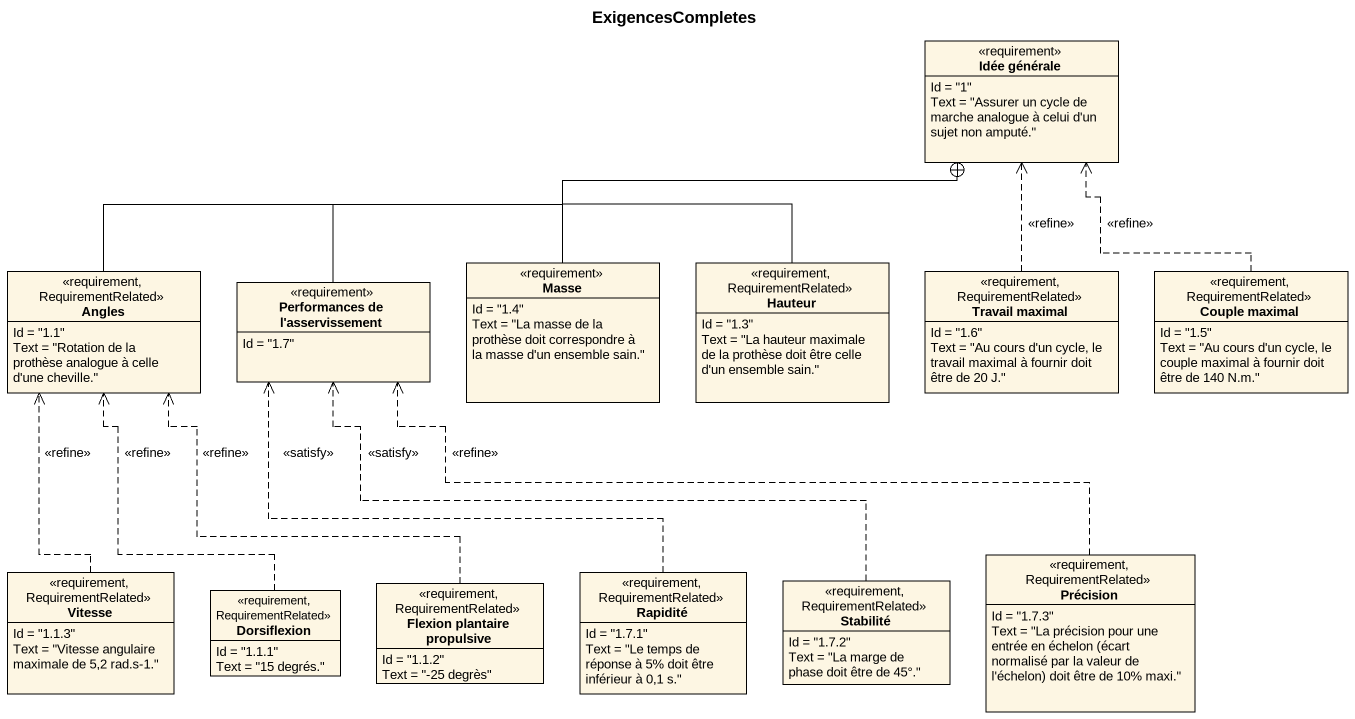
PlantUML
@startuml
title ExigencesCompletes
hide circle
hide empty members
class "Idée générale" as Idée_générale <<requirement>> {
  Id = "1"
  Text = "Assurer un cycle de marche analogue à celui d'un sujet non amputé."
}
class Angles <<requirement, RequirementRelated>> {
  Id = "1.1"
  Text = "Rotation de la prothèse analogue à celle d'une cheville."
}
class Masse <<requirement>> {
  Id = "1.4"
  Text = "La masse de la prothèse doit correspondre à la masse d'un ensemble sain."
}
class Hauteur <<requirement, RequirementRelated>> {
  Id = "1.3"
  Text = "La hauteur maximale de la prothèse doit être celle d'un ensemble sain."
}
class "Travail maximal" as Travail_maximal <<requirement, RequirementRelated>> {
  Id = "1.6"
  Text = "Au cours d'un cycle, le travail maximal à fournir doit être de 20 J."
}
class "Couple maximal" as Couple_maximal <<requirement, RequirementRelated>> {
  Id = "1.5"
  Text = "Au cours d'un cycle, le couple maximal à fournir doit être de 140 N.m."
}
class "Performances de l'asservissement" as Performances_de_l <<requirement>> {
  Id = "1.7"
}
class Vitesse <<requirement, RequirementRelated>> {
  Id = "1.1.3"
  Text = "Vitesse angulaire maximale de 5,2 rad.s-1."
}
class Dorsiflexion <<requirement, RequirementRelated>> {
  Id = "1.1.1"
  Text = "15 degrés."
}
class "Flexion plantaire propulsive" as Flexion_plantaire_propulsive <<requirement, RequirementRelated>> {
  Id = "1.1.2"
  Text = "-25 degrès"
}
class Rapidité <<requirement, RequirementRelated>> {
  Id = "1.7.1"
  Text = "Le temps de réponse à 5% doit être inférieur à 0,1 s."
}
class Stabilité <<requirement, RequirementRelated>> {
  Id = "1.7.2"
  Text = "La marge de phase doit être de 45°."
}
class Précision <<requirement, RequirementRelated>> {
  Id = "1.7.3"
  {field} Text = "La précision pour une entrée en échelon (écart normalisé par la valeur de l'échelon) doit être de 10% maxi."
}
Angles -right-+ Idée_générale
Masse -right-+ Idée_générale
Hauteur -up-+ Idée_générale
Travail_maximal .up.> Idée_générale : <<refine>>
Couple_maximal .up.> Idée_générale : <<refine>>
Performances_de_l -right-+ Idée_générale
Vitesse .up.> Angles : <<refine>>
Dorsiflexion .up.> Angles : <<refine>>
Flexion_plantaire_propulsive .up.> Angles : <<refine>>
Rapidité .up.> Performances_de_l : <<satisfy>>
Stabilité .left.> Performances_de_l : <<satisfy>>
Précision .left.> Performances_de_l : <<refine>>
@enduml
